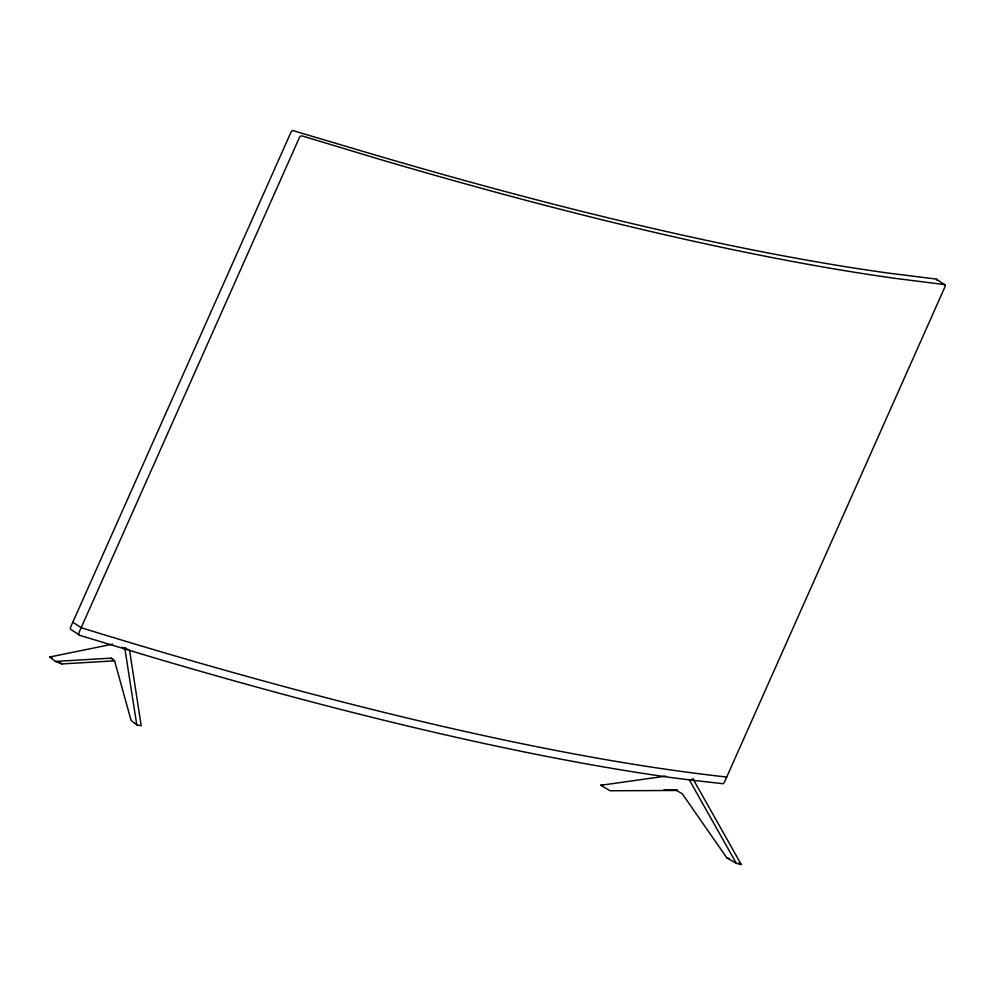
<?xml version="1.0" encoding="UTF-8"?>
<svg xmlns="http://www.w3.org/2000/svg" width="995" height="995" viewBox="0 0 995 995"><rect width="100%" height="100%" fill="white"/><g stroke="black" fill="none" stroke-linecap="round" stroke-linejoin="round"><path stroke-width="1.49" d="M602.833 784.943L600.694 785.304L610.171 790.764L676.6 790.478L682.222 793.711L726.847 857.877L736.325 863.324L741.287 864.58L693.204 779.247L692.843 780.304L723.141 783.712A2.438 1.219 -60.1 0 0 724.522 781.946L944.927 286.908A2.438 1.219 -60.1 0 0 945.163 285.018L936.245 279.073L886.607 272.866A2073.592 367.205 24 0 1 368.473 153.006L292.692 130.544A2.438 1.953 -52.1 0 0 291.025 132.111L70.62 627.149A2.438 1.953 -52.1 0 0 70.657 629.238L79.575 635.245L79.028 634.71A2.438 1.953 -52.1 0 1 78.991 632.621L299.395 137.584A2.438 1.953 -52.1 0 1 302.293 135.967L376.856 158.479A2073.592 367.205 24 0 0 894.99 278.339L944.852 284.632M112.584 644.163L49.75 656.998L55.434 661.439L111.079 658.143L114.612 660.891L131.066 720.405L136.763 724.845L141.203 725.765L129.586 650.469L124.736 647.745L124.114 648.74L122.049 647.136M693.204 779.247L689.299 779.856L736.325 863.324M689.523 779.993L693.428 779.371M600.694 785.304L665.817 776.125M55.434 661.439L61.914 663.939L114.251 660.842M663.74 789.93L677.458 789.881M691.662 780.155L672.62 777.767A2073.592 367.205 24 0 1 154.486 657.919L79.936 635.407M726.847 857.877L729.534 858.623M49.75 656.998L52.237 657.919M111.079 658.143L113.442 659.449M738.7 863.088L741.287 864.58M72.809 622.236L81.18 627.708A2073.592 367.205 24 0 0 726.711 777.033M124.736 647.745L136.763 724.845M59.538 662.085L61.914 663.939M936.469 279.147L936.793 279.533A2.438 1.219 -60.1 0 1 936.867 280.18"/></g></svg>
